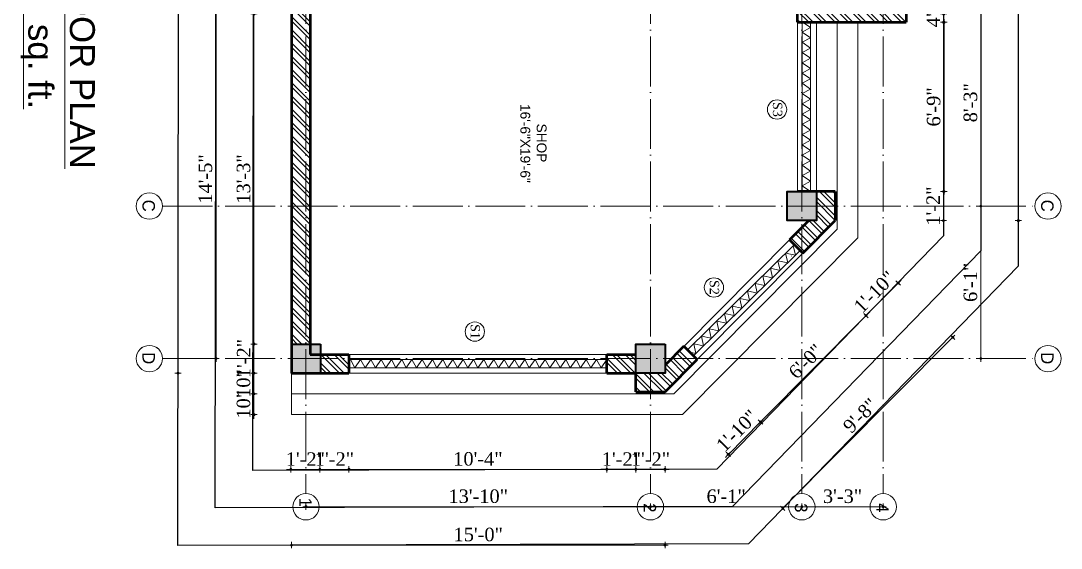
# Model space of a CAD drawing. Header units: inches. Extents: x 5914 to 162157, y -20538 to 282354.
# Drawn here: x 158370 to 158870, y -14141 to -13888 of the extents above; entities that cross this region are included whole.
import ezdxf

# ---------------------------------------------------------------- set-up
doc = ezdxf.new("R2010")
doc.units = ezdxf.units.IN
doc.header["$MEASUREMENT"] = 0
doc.header["$PDMODE"] = 99
doc.linetypes.add('ACAD_ISO04W100', pattern=[30, 24, -3, 0, -3])
for name, color, linetype, lineweight in [('CENTER  LINE RA', 10, 'ACAD_ISO04W100', 20), ('CONC. OUTLINE RA', 150, 'Continuous', 40), ('DOOR-WIN RA', 3, 'Continuous', 20), ('ELE2 RA', 130, 'Continuous', 20), ('Hatch', 254, 'Continuous', 9), ('HATCH RA', 8, 'Continuous', 5), ('Text', 7, 'Continuous', 18), ('TEXTLAYER', 7, 'Continuous', 18), ('WALL RA', 42, 'Continuous', 50)]:
    doc.layers.add(name, color=color, linetype=linetype, lineweight=lineweight)
doc.layers.add('S-DIM', color=7, linetype='Continuous')
doc.styles.add('DIM', font='dutch.ttf')
doc.styles.get("Standard").update_dxf_attribs({"font": 'arial.ttf'})
doc.styles.add('titles', font='GOTHICB.TTF')
doc.dimstyles.new('Copy of DIM 8', dxfattribs={"dimtxt": 6.5, "dimasz": 1, "dimexe": 6, "dimexo": 18, "dimgap": 1.6875, "dimtad": 1, "dimdec": 0, "dimzin": 3, "dimdsep": 46, "dimlunit": 4, "dimtxsty": 'DIM', "dimblk": 'dot 2', "dimcen": 0.09375, "dimse1": 1, "dimse2": 1, "dimclrd": 1, "dimclre": 1, "dimclrt": 256, "dimadec": 0, "dimazin": 0, "dimtfac": 0.75, "dimtdec": 0, "dimtix": 1, "dimtmove": 1, "dimatfit": 3, "dimldrblk": 'DOT', "dimfxl": 1, "dimtolj": 1, "dimtzin": 0, "dimlwd": 9, "dimlwe": 9, "dimarcsym": 0})
pattern_1 = [(315, (173523.44, 134479.663), (3.18198052, 3.18198052), []), (315, (173523.44, 134477.542), (3.18198052, 3.18198052), [])]

# ---------------------------------------------------------------- blocks, each defined once
blk = doc.blocks.new('COLUMN')
at = {"layer": 'CONC. OUTLINE RA', "transparency": 33554687}
h = blk.add_hatch(color=256, dxfattribs=at)
h.dxf.hatch_style = 1
h.paths.add_polyline_path([(148062.93, -13130.45), (148076.93, -13130.45), (148076.93, -13116.45), (148062.93, -13116.45)])
at = {"layer": 'CONC. OUTLINE RA'}
blk.add_lwpolyline([(148062.93, -13116.45), (148076.93, -13116.45), (148076.93, -13130.45), (148062.93, -13130.45)], close=True, dxfattribs=at)
blk = doc.blocks.new('dot1')
at = {"layer": 'Hatch'}
h = blk.add_hatch(color=256, dxfattribs=at)
edge = h.paths.add_edge_path()
edge.add_arc((0, 0), 1, 0, 360)
for p, q in [((3, 0), (-3, 0)), ((0, 3), (0, -3))]:
    blk.add_line(p, q, dxfattribs=at)
blk.add_circle((0, 0), 1, dxfattribs=at)
blk = doc.blocks.new('dot 2')
at = {"layer": 'Hatch', "xscale": 0.5, "yscale": 0.5, "zscale": 0.5}
blk.add_blockref('dot1', (0, 0), dxfattribs=at)
blk = doc.blocks.new('*D582')
at = {"layer": 'Defpoints', "color": 0, "transparency": 16777216}
for p in [(158795.68, -13884.22), (158795.75, -13888.22), (158813.88, -13888.22)]:
    blk.add_point(p, dxfattribs=at)
at = {"layer": 'S-DIM', "color": 1, "lineweight": 9, "transparency": 16777216}
for p, q in [((158813.88, -13883.22), (158813.88, -13882.22)), ((158813.88, -13884.22), (158813.88, -13888.22)), ((158813.88, -13889.22), (158813.88, -13890.22))]:
    blk.add_line(p, q, dxfattribs=at)
for p, rotation in [((158813.88, -13884.22), 270), ((158813.88, -13888.22), 90)]:
    blk.add_blockref('dot 2', p, dxfattribs=dict(at, rotation=rotation))
at = {"layer": 'S-DIM', "transparency": 16777216, "insert": (158808.94, -13886.22), "char_height": 6.5, "attachment_point": 5, "rotation": 90, "style": 'DIM'}
blk.add_mtext('\\A1;4"', dxfattribs=at)
blk = doc.blocks.new('_Dot')
at = {"color": 0, "linetype": 'ByBlock', "lineweight": -2}
blk.add_line((-0.5, 0), (-1, 0), dxfattribs=at)
at = {"color": 0, "linetype": 'ByBlock', "const_width": 0.5}
blk.add_lwpolyline([(-0.25, 0, 1), (0.25, 0, 1)], format="xyb", close=True, dxfattribs=at)
blk = doc.blocks.new('*D583')
at = {"layer": 'Defpoints', "color": 0, "transparency": 16777216}
for p in [(158795.75, -13888.22), (158756.54, -13969.7), (158814.11, -13969.7)]:
    blk.add_point(p, dxfattribs=at)
at = {"layer": 'S-DIM', "color": 1, "lineweight": 9, "transparency": 16777216}
blk.add_line((158814.11, -13889.22), (158814.11, -13968.7), dxfattribs=at)
for p, rotation in [((158814.11, -13888.22), 90), ((158814.11, -13969.7), 270)]:
    blk.add_blockref('dot 2', p, dxfattribs=dict(at, rotation=rotation))
at = {"layer": 'S-DIM', "transparency": 16777216, "insert": (158809.1, -13928.96), "char_height": 6.5, "attachment_point": 5, "rotation": 90, "style": 'DIM'}
blk.add_mtext('\\A1;6\'-9"', dxfattribs=at)
blk = doc.blocks.new('*D584')
at = {"layer": 'Defpoints', "color": 0, "transparency": 16777216}
for p in [(158752.68, -13969.7), (158752.68, -13983.7), (158813.82, -13983.7)]:
    blk.add_point(p, dxfattribs=at)
at = {"layer": 'S-DIM', "color": 1, "lineweight": 9, "transparency": 16777216}
for p, q in [((158813.82, -13968.7), (158813.82, -13967.7)), ((158813.82, -13969.7), (158813.82, -13983.7)), ((158813.82, -13984.7), (158813.82, -13985.7))]:
    blk.add_line(p, q, dxfattribs=at)
for p, rotation in [((158813.82, -13969.7), 270), ((158813.82, -13983.7), 90)]:
    blk.add_blockref('dot 2', p, dxfattribs=dict(at, rotation=rotation))
at = {"layer": 'S-DIM', "transparency": 16777216, "insert": (158808.85, -13976.7), "char_height": 6.5, "attachment_point": 5, "rotation": 90, "style": 'DIM'}
blk.add_mtext('\\A1;1\'-2"', dxfattribs=at)
blk = doc.blocks.new('*D611')
at = {"layer": 'Defpoints', "color": 0, "transparency": 16777216}
for p in [(158761.68, -13983.7), (158746.2, -13999.33), (158776.54, -14029.38)]:
    blk.add_point(p, dxfattribs=at)
at = {"layer": 'S-DIM', "color": 1, "lineweight": 9, "transparency": 16777216}
for p, q in [((158792.02, -14013.75), (158776.54, -14029.38)), ((158792.72, -14013.04), (158793.43, -14012.33)), ((158775.83, -14030.09), (158775.13, -14030.8))]:
    blk.add_line(p, q, dxfattribs=at)
for p, rotation in [((158792.02, -14013.75), 225.2752849970349), ((158776.54, -14029.38), 45.27528499703489)]:
    blk.add_blockref('dot 2', p, dxfattribs=dict(at, rotation=rotation))
at = {"layer": 'S-DIM', "transparency": 16777216, "insert": (158780.71, -14018.03), "char_height": 6.5, "attachment_point": 5, "rotation": 45.2753, "style": 'DIM'}
blk.add_mtext('\\A1;1\'-10"', dxfattribs=at)
blk = doc.blocks.new('*D612')
at = {"layer": 'Defpoints', "color": 0, "transparency": 16777216}
for p in [(158746.2, -13999.33), (158695.41, -14050.47), (158725.82, -14080.59)]:
    blk.add_point(p, dxfattribs=at)
at = {"layer": 'S-DIM', "color": 1, "lineweight": 9, "transparency": 16777216}
blk.add_line((158775.83, -14030.09), (158726.52, -14079.88), dxfattribs=at)
for p, rotation in [((158776.54, -14029.38), 45.2752849973544), ((158725.82, -14080.59), 225.2752849973544)]:
    blk.add_blockref('dot 2', p, dxfattribs=dict(at, rotation=rotation))
at = {"layer": 'S-DIM', "transparency": 16777216, "insert": (158747.62, -14051.47), "char_height": 6.5, "attachment_point": 5, "rotation": 45.2753, "style": 'DIM'}
blk.add_mtext('\\A1;6\'-0"', dxfattribs=at)
blk = doc.blocks.new('*D613')
at = {"layer": 'Defpoints', "color": 0, "transparency": 16777216}
for p in [(158695.41, -14050.47), (158679.92, -14066.1), (158710.34, -14096.22)]:
    blk.add_point(p, dxfattribs=at)
at = {"layer": 'S-DIM', "color": 1, "lineweight": 9, "transparency": 16777216}
for p, q in [((158725.82, -14080.59), (158710.34, -14096.22)), ((158726.52, -14079.88), (158727.22, -14079.17)), ((158709.63, -14096.93), (158708.93, -14097.64))]:
    blk.add_line(p, q, dxfattribs=at)
for p, rotation in [((158725.82, -14080.59), 225.2752849973544), ((158710.34, -14096.22), 45.2752849973544)]:
    blk.add_blockref('dot 2', p, dxfattribs=dict(at, rotation=rotation))
at = {"layer": 'S-DIM', "transparency": 16777216, "insert": (158714.51, -14084.87), "char_height": 6.5, "attachment_point": 5, "rotation": 45.2753, "style": 'DIM'}
blk.add_mtext('\\A1;1\'-10"', dxfattribs=at)
blk = doc.blocks.new('*D585')
at = {"layer": 'Defpoints', "color": 0, "transparency": 16777216}
for p in [(158665.88, -14057.1), (158679.88, -14057.1), (158665.88, -14103.43)]:
    blk.add_point(p, dxfattribs=at)
at = {"layer": 'S-DIM', "color": 1, "lineweight": 9, "transparency": 16777216}
for p, q in [((158664.88, -14103.43), (158663.88, -14103.43)), ((158679.88, -14103.43), (158665.88, -14103.43)), ((158680.88, -14103.43), (158681.88, -14103.43))]:
    blk.add_line(p, q, dxfattribs=at)
blk.add_blockref('dot 2', (158665.88, -14103.43), dxfattribs=at)
at = {"layer": 'S-DIM', "color": 1, "lineweight": 9, "transparency": 16777216, "rotation": 180}
blk.add_blockref('dot 2', (158679.88, -14103.43), dxfattribs=at)
at = {"layer": 'S-DIM', "transparency": 16777216, "insert": (158672.88, -14098.47), "char_height": 6.5, "attachment_point": 5, "style": 'DIM'}
blk.add_mtext('\\A1;1\'-2"', dxfattribs=at)
blk = doc.blocks.new('*D614')
at = {"layer": 'Defpoints', "color": 0, "transparency": 16777216}
for p in [(158665.88, 0), (158651.88, -14057.1), (158651.88, -14103.43)]:
    blk.add_point(p, dxfattribs=at)
at = {"layer": 'S-DIM', "color": 1, "lineweight": 9, "transparency": 16777216}
for p, q in [((158650.88, -14103.43), (158649.88, -14103.43)), ((158665.88, -14103.43), (158651.88, -14103.43)), ((158666.88, -14103.43), (158667.88, -14103.43))]:
    blk.add_line(p, q, dxfattribs=at)
blk.add_blockref('dot 2', (158651.88, -14103.43), dxfattribs=at)
at = {"layer": 'S-DIM', "color": 1, "lineweight": 9, "transparency": 16777216, "rotation": 180}
blk.add_blockref('dot 2', (158665.88, -14103.43), dxfattribs=at)
at = {"layer": 'S-DIM', "transparency": 16777216, "insert": (158658.88, -14098.47), "char_height": 6.5, "attachment_point": 5, "style": 'DIM'}
blk.add_mtext('\\A1;1\'-2"', dxfattribs=at)
blk = doc.blocks.new('*D615')
at = {"layer": 'Defpoints', "color": 0, "transparency": 16777216}
for p in [(158527.87, -14057.1), (158651.88, -14057.1), (158527.87, -14103.43)]:
    blk.add_point(p, dxfattribs=at)
at = {"layer": 'S-DIM', "color": 1, "lineweight": 9, "transparency": 16777216}
blk.add_line((158650.88, -14103.43), (158528.87, -14103.43), dxfattribs=at)
at = {"layer": 'S-DIM', "color": 1, "lineweight": 9, "transparency": 16777216, "rotation": 180}
blk.add_blockref('dot 2', (158527.87, -14103.43), dxfattribs=at)
at = {"layer": 'S-DIM', "color": 1, "lineweight": 9, "transparency": 16777216}
blk.add_blockref('dot 2', (158651.88, -14103.43), dxfattribs=at)
at = {"layer": 'S-DIM', "transparency": 16777216, "insert": (158589.88, -14098.41), "char_height": 6.5, "attachment_point": 5, "style": 'DIM'}
blk.add_mtext('\\A1;10\'-4"', dxfattribs=at)
blk = doc.blocks.new('*D616')
at = {"layer": 'Defpoints', "color": 0, "transparency": 16777216}
for p in [(158513.87, -14057.1), (158527.87, -14057.1), (158513.87, -14103.43)]:
    blk.add_point(p, dxfattribs=at)
at = {"layer": 'S-DIM', "color": 1, "lineweight": 9, "transparency": 16777216}
for p, q in [((158512.87, -14103.43), (158511.87, -14103.43)), ((158527.87, -14103.43), (158513.87, -14103.43)), ((158528.87, -14103.43), (158529.87, -14103.43))]:
    blk.add_line(p, q, dxfattribs=at)
blk.add_blockref('dot 2', (158513.87, -14103.43), dxfattribs=at)
at = {"layer": 'S-DIM', "color": 1, "lineweight": 9, "transparency": 16777216, "rotation": 180}
blk.add_blockref('dot 2', (158527.87, -14103.43), dxfattribs=at)
at = {"layer": 'S-DIM', "transparency": 16777216, "insert": (158520.87, -14098.47), "char_height": 6.5, "attachment_point": 5, "style": 'DIM'}
blk.add_mtext('\\A1;1\'-2"', dxfattribs=at)
blk = doc.blocks.new('*D586')
at = {"layer": 'Defpoints', "color": 0, "transparency": 16777216}
for p in [(158499.87, -14057.1), (158513.87, -14057.1), (158499.87, -14103.43)]:
    blk.add_point(p, dxfattribs=at)
at = {"layer": 'S-DIM', "color": 1, "lineweight": 9, "transparency": 16777216}
for p, q in [((158498.87, -14103.43), (158497.87, -14103.43)), ((158513.87, -14103.43), (158499.87, -14103.43)), ((158514.87, -14103.43), (158515.87, -14103.43))]:
    blk.add_line(p, q, dxfattribs=at)
blk.add_blockref('dot 2', (158499.87, -14103.43), dxfattribs=at)
at = {"layer": 'S-DIM', "color": 1, "lineweight": 9, "transparency": 16777216, "rotation": 180}
blk.add_blockref('dot 2', (158513.87, -14103.43), dxfattribs=at)
at = {"layer": 'S-DIM', "transparency": 16777216, "insert": (158506.87, -14098.47), "char_height": 6.5, "attachment_point": 5, "style": 'DIM'}
blk.add_mtext('\\A1;1\'-2"', dxfattribs=at)
blk = doc.blocks.new('*D590')
at = {"layer": 'Defpoints', "color": 0, "transparency": 16777216}
for p in [(158500.18, -13884.22), (158482.16, -14043.1), (158500.18, -14043.1)]:
    blk.add_point(p, dxfattribs=at)
at = {"layer": 'S-DIM', "color": 1, "lineweight": 9, "transparency": 16777216}
blk.add_line((158482.16, -13885.22), (158482.16, -14042.1), dxfattribs=at)
for p, rotation in [((158482.16, -13884.22), 90), ((158482.16, -14043.1), 270)]:
    blk.add_blockref('dot 2', p, dxfattribs=dict(at, rotation=rotation))
at = {"layer": 'S-DIM', "transparency": 16777216, "insert": (158477.14, -13963.66), "char_height": 6.5, "attachment_point": 5, "rotation": 90, "style": 'DIM'}
blk.add_mtext('\\A1;13\'-3"', dxfattribs=at)
blk = doc.blocks.new('*D591')
at = {"layer": 'Defpoints', "color": 0, "transparency": 16777216}
for p in [(158500.18, -14043.1), (158482.16, -14057.1), (158499.87, -14057.1)]:
    blk.add_point(p, dxfattribs=at)
at = {"layer": 'S-DIM', "color": 1, "lineweight": 9, "transparency": 16777216}
for p, q in [((158482.16, -14042.1), (158482.16, -14041.1)), ((158482.16, -14043.1), (158482.16, -14057.1)), ((158482.16, -14058.1), (158482.16, -14059.1))]:
    blk.add_line(p, q, dxfattribs=at)
for p, rotation in [((158482.16, -14043.1), 270), ((158482.16, -14057.1), 90)]:
    blk.add_blockref('dot 2', p, dxfattribs=dict(at, rotation=rotation))
at = {"layer": 'S-DIM', "transparency": 16777216, "insert": (158477.2, -14050.1), "char_height": 6.5, "attachment_point": 5, "rotation": 90, "style": 'DIM'}
blk.add_mtext('\\A1;1\'-2"', dxfattribs=at)
blk = doc.blocks.new('*D598')
at = {"layer": 'Defpoints', "color": 0, "transparency": 16777216}
for p in [(158788.82, -13877.22), (158745.68, -13976.7), (158831.82, -13976.7)]:
    blk.add_point(p, dxfattribs=at)
at = {"layer": 'S-DIM', "color": 1, "lineweight": 9, "transparency": 16777216}
blk.add_line((158831.82, -13878.22), (158831.82, -13975.7), dxfattribs=at)
for p, rotation in [((158831.82, -13877.22), 90), ((158831.82, -13976.7), 270)]:
    blk.add_blockref('dot 2', p, dxfattribs=dict(at, rotation=rotation))
at = {"layer": 'S-DIM', "transparency": 16777216, "insert": (158826.81, -13926.96), "char_height": 6.5, "attachment_point": 5, "rotation": 90, "style": 'DIM'}
blk.add_mtext('\\A1;8\'-3"', dxfattribs=at)
blk = doc.blocks.new('*D599')
at = {"layer": 'Defpoints', "color": 0, "transparency": 16777216}
for p in [(158745.68, -13976.7), (158745.68, -14050.1), (158831.82, -14050.1)]:
    blk.add_point(p, dxfattribs=at)
at = {"layer": 'S-DIM', "color": 1, "lineweight": 9, "transparency": 16777216}
blk.add_line((158831.82, -13977.7), (158831.82, -14049.1), dxfattribs=at)
for p, rotation in [((158831.82, -13976.7), 90), ((158831.82, -14050.1), 270)]:
    blk.add_blockref('dot 2', p, dxfattribs=dict(at, rotation=rotation))
at = {"layer": 'S-DIM', "transparency": 16777216, "insert": (158826.79, -14013.4), "char_height": 6.5, "attachment_point": 5, "rotation": 90, "style": 'DIM'}
blk.add_mtext('\\A1;6\'-1"', dxfattribs=at)
blk = doc.blocks.new('*D617')
at = {"layer": 'Defpoints', "color": 0, "transparency": 16777216}
for p in [(158737.42, -13666.19), (158849.82, -13666.19), (158752.68, -13983.7)]:
    blk.add_point(p, dxfattribs=at)
at = {"layer": 'S-DIM', "color": 1, "lineweight": 9, "transparency": 16777216}
blk.add_line((158849.82, -13982.7), (158849.82, -13667.19), dxfattribs=at)
for p, rotation in [((158849.82, -13666.19), 90), ((158849.82, -13983.7), 270)]:
    blk.add_blockref('dot 2', p, dxfattribs=dict(at, rotation=rotation))
at = {"layer": 'S-DIM', "transparency": 16777216, "insert": (158844.81, -13824.94), "char_height": 6.5, "attachment_point": 5, "rotation": 90, "style": 'DIM'}
blk.add_mtext('\\A1;26\'-6"', dxfattribs=at)
blk = doc.blocks.new('*D600')
at = {"layer": 'Defpoints', "color": 0, "transparency": 16777216}
for p in [(158507.18, -14050.1), (158672.88, -14050.1), (158672.88, -14121.41)]:
    blk.add_point(p, dxfattribs=at)
at = {"layer": 'S-DIM', "color": 1, "lineweight": 9, "transparency": 16777216}
blk.add_line((158508.18, -14121.41), (158671.88, -14121.41), dxfattribs=at)
at = {"layer": 'S-DIM', "color": 1, "lineweight": 9, "transparency": 16777216, "rotation": 180}
blk.add_blockref('dot 2', (158507.18, -14121.41), dxfattribs=at)
at = {"layer": 'S-DIM', "color": 1, "lineweight": 9, "transparency": 16777216}
blk.add_blockref('dot 2', (158672.88, -14121.41), dxfattribs=at)
at = {"layer": 'S-DIM', "transparency": 16777216, "insert": (158590.03, -14116.39), "char_height": 6.5, "attachment_point": 5, "style": 'DIM'}
blk.add_mtext('\\A1;13\'-10"', dxfattribs=at)
blk = doc.blocks.new('*D601')
at = {"layer": 'Defpoints', "color": 0, "transparency": 16777216}
for p in [(158745.68, -13976.7), (158672.88, -14050.1), (158745.68, -14121.41)]:
    blk.add_point(p, dxfattribs=at)
at = {"layer": 'S-DIM', "color": 1, "lineweight": 9, "transparency": 16777216}
blk.add_line((158673.88, -14121.41), (158744.68, -14121.41), dxfattribs=at)
for p, rotation in [((158672.88, -14121.41), 180.000006946916), ((158745.68, -14121.41), 6.946916035711211e-06)]:
    blk.add_blockref('dot 2', p, dxfattribs=dict(at, rotation=rotation))
at = {"layer": 'S-DIM', "transparency": 16777216, "insert": (158709.28, -14116.39), "char_height": 6.5, "attachment_point": 5, "rotation": 0, "style": 'DIM'}
blk.add_mtext('\\A1;6\'-1"', dxfattribs=at)
blk = doc.blocks.new('*D602')
at = {"layer": 'Defpoints', "color": 0, "transparency": 16777216}
for p in [(158784.82, -13877.22), (158745.68, -13976.7), (158784.82, -14121.41)]:
    blk.add_point(p, dxfattribs=at)
at = {"layer": 'S-DIM', "color": 1, "lineweight": 9, "transparency": 16777216}
blk.add_line((158746.68, -14121.41), (158783.82, -14121.41), dxfattribs=at)
for p, rotation in [((158745.68, -14121.41), 180.000006946916), ((158784.82, -14121.41), 6.946916035711211e-06)]:
    blk.add_blockref('dot 2', p, dxfattribs=dict(at, rotation=rotation))
at = {"layer": 'S-DIM', "transparency": 16777216, "insert": (158765.25, -14116.41), "char_height": 6.5, "attachment_point": 5, "rotation": 0, "style": 'DIM'}
blk.add_mtext('\\A1;3\'-3"', dxfattribs=at)
blk = doc.blocks.new('*D603')
at = {"layer": 'Defpoints', "color": 0, "transparency": 16777216}
for p in [(158761.68, -13983.7), (158679.92, -14066.1), (158736.52, -14122.25)]:
    blk.add_point(p, dxfattribs=at)
at = {"layer": 'S-DIM', "color": 1, "lineweight": 9, "transparency": 16777216}
blk.add_line((158817.57, -14040.56), (158737.23, -14121.54), dxfattribs=at)
for p, rotation in [((158818.28, -14039.85), 45.22725389893105), ((158736.52, -14122.25), 225.2272538989311)]:
    blk.add_blockref('dot 2', p, dxfattribs=dict(at, rotation=rotation))
at = {"layer": 'S-DIM', "transparency": 16777216, "insert": (158773.84, -14077.53), "char_height": 6.5, "attachment_point": 5, "rotation": 45.2273, "style": 'DIM'}
blk.add_mtext('\\A1;9\'-8"', dxfattribs=at)
blk = doc.blocks.new('*D618')
at = {"layer": 'Defpoints', "color": 0, "transparency": 16777216}
for p in [(158500.18, -14057.1), (158679.88, -14057.1), (158500.18, -14139.88)]:
    blk.add_point(p, dxfattribs=at)
at = {"layer": 'S-DIM', "color": 1, "lineweight": 9, "transparency": 16777216}
blk.add_line((158678.88, -14139.88), (158501.18, -14139.88), dxfattribs=at)
for p, rotation in [((158500.18, -14139.88), 180.0000064053174), ((158679.88, -14139.88), 6.405317316549031e-06)]:
    blk.add_blockref('dot 2', p, dxfattribs=dict(at, rotation=rotation))
at = {"layer": 'S-DIM', "transparency": 16777216, "insert": (158590.03, -14134.81), "char_height": 6.5, "attachment_point": 5, "rotation": 0, "style": 'DIM'}
blk.add_mtext('\\A1;15\'-0"', dxfattribs=at)
blk = doc.blocks.new('*D605')
at = {"layer": 'Defpoints', "color": 0, "transparency": 16777216}
for p in [(158507.18, -13877.22), (158463.9, -14050.1), (158507.18, -14050.1)]:
    blk.add_point(p, dxfattribs=at)
at = {"layer": 'S-DIM', "color": 1, "lineweight": 9, "transparency": 16777216}
blk.add_line((158463.9, -13878.22), (158463.9, -14049.1), dxfattribs=at)
for p, rotation in [((158463.9, -13877.22), 90), ((158463.9, -14050.1), 270)]:
    blk.add_blockref('dot 2', p, dxfattribs=dict(at, rotation=rotation))
at = {"layer": 'S-DIM', "transparency": 16777216, "insert": (158458.82, -13963.66), "char_height": 6.5, "attachment_point": 5, "rotation": 90, "style": 'DIM'}
blk.add_mtext('\\A1;14\'-5"', dxfattribs=at)
blk = doc.blocks.new('*D606')
at = {"layer": 'Defpoints', "color": 0, "transparency": 16777216}
for p in [(158500.18, -13666.19), (158445.65, -14057.1), (158500.18, -14057.1)]:
    blk.add_point(p, dxfattribs=at)
at = {"layer": 'S-DIM', "color": 1, "lineweight": 9, "transparency": 16777216}
blk.add_line((158445.65, -13667.19), (158445.65, -14056.1), dxfattribs=at)
for p, rotation in [((158445.65, -13666.19), 90), ((158445.65, -14057.1), 270)]:
    blk.add_blockref('dot 2', p, dxfattribs=dict(at, rotation=rotation))
at = {"layer": 'S-DIM', "transparency": 16777216, "insert": (158440.65, -13861.64), "char_height": 6.5, "attachment_point": 5, "rotation": 90, "style": 'DIM'}
blk.add_mtext('\\A1;32\'-7"', dxfattribs=at)
blk = doc.blocks.new('*D619')
at = {"layer": 'Defpoints', "color": 0, "transparency": 16777216}
for p in [(158500.18, -14057.1), (158482.16, -14067.1), (158500.18, -14067.1)]:
    blk.add_point(p, dxfattribs=at)
at = {"layer": 'S-DIM', "color": 1, "lineweight": 9, "transparency": 16777216}
for p, q in [((158482.16, -14056.1), (158482.16, -14055.1)), ((158482.16, -14057.1), (158482.16, -14067.1)), ((158482.16, -14068.1), (158482.16, -14069.1))]:
    blk.add_line(p, q, dxfattribs=at)
for p, rotation in [((158482.16, -14057.1), 270), ((158482.16, -14067.1), 90)]:
    blk.add_blockref('dot 2', p, dxfattribs=dict(at, rotation=rotation))
at = {"layer": 'S-DIM', "transparency": 16777216, "insert": (158477.14, -14062.1), "char_height": 6.5, "attachment_point": 5, "rotation": 90, "style": 'DIM'}
blk.add_mtext('\\A1;10"', dxfattribs=at)
blk = doc.blocks.new('*D620')
at = {"layer": 'Defpoints', "color": 0, "transparency": 16777216}
for p in [(158500.18, -14067.1), (158482.16, -14077.1), (158500.18, -14077.1)]:
    blk.add_point(p, dxfattribs=at)
at = {"layer": 'S-DIM', "color": 1, "lineweight": 9, "transparency": 16777216}
for p, q in [((158482.16, -14066.1), (158482.16, -14065.1)), ((158482.16, -14067.1), (158482.16, -14077.1)), ((158482.16, -14078.1), (158482.16, -14079.1))]:
    blk.add_line(p, q, dxfattribs=at)
for p, rotation in [((158482.16, -14067.1), 270), ((158482.16, -14077.1), 90)]:
    blk.add_blockref('dot 2', p, dxfattribs=dict(at, rotation=rotation))
at = {"layer": 'S-DIM', "transparency": 16777216, "insert": (158477.14, -14072.1), "char_height": 6.5, "attachment_point": 5, "rotation": 90, "style": 'DIM'}
blk.add_mtext('\\A1;10"', dxfattribs=at)
blk = doc.blocks.new('GRID')
at = {"layer": 'CENTER  LINE RA', "linetype": 'ACAD_ISO04W100'}
for p, q in [((148152.85, -15085.26), (148152.85, -14665.69)), ((148356.89, -15085.26), (148356.89, -14665.83)), ((148456.36, -15085.26), (148456.36, -14665.69)), ((148529.77, -15085.26), (148529.77, -14665.69)), ((148103.85, -14738.62), (148594.77, -14738.62)), ((148103.85, -14777.76), (148594.77, -14777.76)), ((148103.85, -14850.56), (148594.77, -14850.56)), ((148103.85, -15016.26), (148594.77, -15016.26))]:
    blk.add_line(p, q, dxfattribs=at)
at = {"layer": 'Text'}
for centre in [(148152.85, -14659.35), (148152.85, -14659.35), (148152.85, -14659.35), (148356.89, -14659.49), (148356.89, -14659.49), (148356.89, -14659.49), (148456.36, -14659.35), (148456.36, -14659.35), (148456.36, -14659.35), (148529.77, -14659.35), (148529.77, -14659.35), (148529.77, -14659.35), (148097.5, -14738.62), (148097.5, -14738.62), (148097.5, -14738.62), (148601.11, -14738.62), (148601.11, -14738.62), (148601.11, -14738.62), (148097.5, -14777.76), (148097.5, -14777.76), (148097.5, -14777.76), (148601.11, -14777.76), (148601.11, -14777.76), (148601.11, -14777.76), (148097.5, -14850.56), (148097.5, -14850.56), (148097.5, -14850.56), (148601.11, -14850.56), (148601.11, -14850.56), (148601.11, -14850.56), (148097.5, -15016.26), (148097.5, -15016.26), (148097.5, -15016.26), (148601.11, -15016.26), (148601.11, -15016.26), (148601.11, -15016.26), (148152.85, -15091.6), (148152.85, -15091.6), (148152.85, -15091.6), (148356.89, -15091.6), (148356.89, -15091.6), (148356.89, -15091.6), (148456.36, -15091.6), (148456.36, -15091.6), (148456.36, -15091.6), (148529.77, -15091.6), (148529.76, -15091.6), (148529.77, -15091.6)]:
    blk.add_circle(centre, 6.34, dxfattribs=at)
at = {"layer": 'Text', "char_height": 6, "width": 68.6783, "attachment_point": 3, "rotation": 0.0035, "style": 'titles'}
for s, insert in [('{\\fStylus BT|b0|i0|c0|p34;A}', (148155.57, -14656.67)), ('{\\fStylus BT|b0|i0|c0|p34;B}', (148359.61, -14656.81)), ('{\\fStylus BT|b0|i0|c0|p34;C}', (148459.08, -14656.67)), ('{\\fStylus BT|b0|i0|c0|p34;D}', (148532.49, -14656.67)), ('{\\fStylus BT|b0|i0|c0|p34;4}', (148100.22, -14735.95)), ('{\\fStylus BT|b0|i0|c0|p34;4}', (148603.83, -14735.95)), ('{\\fStylus BT|b0|i0|c0|p34;3}', (148100.22, -14775.09)), ('{\\fStylus BT|b0|i0|c0|p34;3}', (148603.83, -14775.09)), ('{\\fStylus BT|b0|i0|c0|p34;2}', (148100.22, -14847.88)), ('{\\fStylus BT|b0|i0|c0|p34;2}', (148603.83, -14847.88)), ('{\\fStylus BT|b0|i0|c0|p34;1}', (148097.46, -15013.54)), ('{\\fStylus BT|b0|i0|c0|p34;1}', (148601.18, -15013.45)), ('{\\fStylus BT|b0|i0|c0|p34;A}', (148155.57, -15088.92)), ('{\\fStylus BT|b0|i0|c0|p34;B}', (148359.61, -15088.92)), ('{\\fStylus BT|b0|i0|c0|p34;C}', (148459.08, -15088.92)), ('{\\fStylus BT|b0|i0|c0|p34;D}', (148532.49, -15088.92))]:
    blk.add_mtext(s, dxfattribs=dict(at, insert=insert))

msp = doc.modelspace()

# ---------------------------------------------------------------- hatches: boundary and pattern name
at = {"layer": 'HATCH RA'}
h = msp.add_hatch(dxfattribs=at)
h.set_pattern_fill('ANSI32', color=256, scale=12, angle=-90)
h.set_pattern_definition(pattern_1)
h.paths.add_polyline_path([(158761.68, -13983.7), (158761.68, -13969.7), (158752.68, -13969.7), (158752.68, -13983.7), (158749.02, -13983.7), (158739.81, -13992.99), (158746.2, -13999.33), (158746.2, -13999.33)])
h.paths.add_polyline_path([(158518.72, -13688.33), (158518.72, -13721.29), (158536.3, -13721.29), (158536.3, -13688.33)], flags=9)
h.paths.add_polyline_path([(158561.15, -13683.99), (158561.15, -13716.94), (158578.72, -13716.94), (158578.72, -13683.99)], flags=9)
h.paths.add_polyline_path([(158729.21, -13925.05), (158729.21, -13934.31), (158738.82, -13934.31), (158738.82, -13925.05)], flags=9)
h.paths.add_polyline_path([(158698.85, -14010.71), (158698.85, -14019.98), (158708.46, -14019.98), (158708.46, -14010.71)], flags=9)
h.paths.add_polyline_path([(158583.83, -14031.96), (158583.83, -14041.23), (158593.43, -14041.23), (158593.43, -14031.96)], flags=9)
h.paths.add_polyline_path([(158586.9, -13711.7), (158586.9, -13722.07), (158596.51, -13722.07), (158596.51, -13711.7)], flags=9)
h.paths.add_polyline_path([(158645.72, -13814.5), (158645.72, -13827.45), (158655.32, -13827.45), (158655.32, -13814.5)], flags=9)
h.paths.add_polyline_path([(158789.53, -13744.28), (158789.53, -13802.58), (158799.24, -13802.58), (158799.24, -13744.28)], flags=9)
h.paths.add_polyline_path([(158601.41, -13813.56), (158601.41, -13825.28), (158611.3, -13825.28), (158611.3, -13813.56)], flags=9)
h.paths.add_polyline_path([(158607.63, -13925.69), (158607.63, -13965.96), (158625.21, -13965.96), (158625.21, -13925.69)], flags=9)
h.paths.add_polyline_path([(158691.85, -13766.72), (158691.85, -13826.69), (158709.43, -13826.69), (158709.43, -13766.72)], flags=9)
h = msp.add_hatch(dxfattribs=at)
h.set_pattern_fill('ANSI32', color=256, scale=12, angle=-90)
h.set_pattern_definition(pattern_1)
h.paths.add_polyline_path([(158795.8, -13888.22), (158795.82, -13864.22), (158781.88, -13864.22), (158781.88, -13870.22), (158791.82, -13870.22), (158791.82, -13870.23), (158791.82, -13884.22), (158777.82, -13884.22), (158777.82, -13879.22), (158743.68, -13879.22), (158743.68, -13888.22), (158745.83, -13888.22), (158745.83, -13887.99), (158746.16, -13888.22)])
h = msp.add_hatch(dxfattribs=at)
h.set_pattern_fill('ANSI32', color=256, scale=12, angle=-90)
h.set_pattern_definition(pattern_1)
h.paths.add_polyline_path([(158500.18, -14043.1), (158509.18, -14043.1), (158509.18, -13884.22), (158500.18, -13884.22)])
h = msp.add_hatch(dxfattribs=at)
h.set_pattern_fill('ANSI32', color=256, scale=12, angle=-90)
h.set_pattern_definition(pattern_1)
h.paths.add_polyline_path([(158695.41, -14050.47), (158688.99, -14044.11), (158679.88, -14053.29), (158679.88, -14057.1), (158665.88, -14057.1), (158665.88, -14057.1), (158665.88, -14066.1), (158679.92, -14066.1)])
h = msp.add_hatch(dxfattribs=at)
h.set_pattern_fill('ANSI32', color=256, scale=12, angle=-90)
h.set_pattern_definition(pattern_1)
h.paths.add_polyline_path([(158514.18, -14048.1), (158514.18, -14057.1), (158527.87, -14057.1), (158527.87, -14048.1)])
h = msp.add_hatch(dxfattribs=at)
h.set_pattern_fill('ANSI32', color=256, scale=12, angle=-90)
h.set_pattern_definition(pattern_1)
h.paths.add_polyline_path([(158651.88, -14048.1), (158651.88, -14057.1), (158665.88, -14057.1), (158665.88, -14057.1), (158665.88, -14048.1)])

# ---------------------------------------------------------------- linework, layer by layer
at = {"layer": 'Defpoints'}
for points in [[(158849.82, -13612.19), (158849.82, -14005.6), (158719.99, -14139.28), (158445.54, -14140.03), (158446.26, -13612.19)], [(158831.82, -13630.19), (158831.82, -13998.3), (158712.36, -14121.3), (158463.56, -14121.98), (158464.23, -13630.19)], [(158813.82, -13648.19), (158813.82, -13991), (158704.73, -14103.33), (158481.59, -14103.93), (158482.21, -13648.19)]]:
    msp.add_lwpolyline(points, close=True, dxfattribs=at)
at = {"layer": 'DOOR-WIN RA'}
for p, q in [((158743.68, -13969.7), (158743.68, -13888.22)), ((158745.83, -13969.7), (158745.83, -13887.99)), ((158749.83, -13890.76), (158745.83, -13887.99)), ((158745.83, -13892.93), (158749.83, -13890.76)), ((158749.83, -13969.7), (158749.83, -13888.22)), ((158752.68, -13969.7), (158752.68, -13888.22)), ((158749.83, -13895.7), (158745.83, -13892.93)), ((158745.83, -13897.86), (158749.83, -13895.7)), ((158749.83, -13900.63), (158745.83, -13897.86)), ((158745.83, -13902.79), (158749.83, -13900.63)), ((158749.83, -13905.56), (158745.83, -13902.79)), ((158745.83, -13907.73), (158749.83, -13905.56)), ((158749.83, -13910.5), (158745.83, -13907.73)), ((158745.83, -13912.66), (158749.83, -13910.5)), ((158749.83, -13915.43), (158745.83, -13912.66)), ((158745.83, -13917.59), (158749.83, -13915.43)), ((158749.83, -13920.36), (158745.83, -13917.59)), ((158745.83, -13922.53), (158749.83, -13920.36)), ((158749.83, -13925.3), (158745.83, -13922.53)), ((158745.83, -13927.46), (158749.83, -13925.3)), ((158749.83, -13930.23), (158745.83, -13927.46)), ((158745.83, -13932.39), (158749.83, -13930.23)), ((158749.83, -13935.16), (158745.83, -13932.39)), ((158745.83, -13937.33), (158749.83, -13935.16)), ((158749.83, -13940.1), (158745.83, -13937.33)), ((158745.83, -13942.26), (158749.83, -13940.1)), ((158749.83, -13945.03), (158745.83, -13942.26)), ((158745.83, -13947.19), (158749.83, -13945.03)), ((158749.83, -13949.96), (158745.83, -13947.19)), ((158745.83, -13952.13), (158749.83, -13949.96)), ((158749.83, -13954.9), (158745.83, -13952.13)), ((158745.83, -13957.06), (158749.83, -13954.9)), ((158749.83, -13959.83), (158745.83, -13957.06)), ((158745.83, -13962), (158749.83, -13959.83)), ((158749.83, -13964.76), (158745.83, -13962)), ((158745.83, -13966.93), (158749.83, -13964.76)), ((158749.83, -13969.7), (158745.83, -13966.93)), ((158739.81, -13992.99), (158689.01, -14044.09)), ((158742.08, -13995.25), (158690.77, -14045.87)), ((158741.58, -13995.74), (158742.6, -14000.36)), ((158742.84, -13996.01), (158741.58, -13995.74)), ((158744.92, -13998.07), (158693.63, -14048.71)), ((158746.2, -13999.33), (158695.41, -14050.47)), ((158742.6, -14000.36), (158737.9, -13999.37)), ((158737.9, -13999.37), (158738.92, -14004)), ((158740.7, -14000.71), (158740.71, -14000.75)), ((158735.23, -14007.63), (158730.54, -14006.64)), ((158730.54, -14006.64), (158731.55, -14011.27)), ((158738.92, -14004), (158734.22, -14003.01)), ((158734.22, -14003.01), (158735.23, -14007.63)), ((158731.55, -14011.27), (158726.86, -14010.28)), ((158726.86, -14010.28), (158727.87, -14014.9)), ((158727.87, -14014.9), (158723.18, -14013.91)), ((158723.18, -14013.91), (158724.19, -14018.54)), ((158720.51, -14022.17), (158715.82, -14021.18)), ((158715.82, -14021.18), (158716.83, -14025.81)), ((158724.19, -14018.54), (158719.5, -14017.55)), ((158719.5, -14017.55), (158720.51, -14022.17)), ((158716.83, -14025.81), (158712.14, -14024.82)), ((158712.14, -14024.82), (158713.15, -14029.44)), ((158713.15, -14029.44), (158708.45, -14028.45)), ((158708.45, -14028.45), (158709.47, -14033.08)), ((158705.78, -14036.71), (158701.09, -14035.72)), ((158701.09, -14035.72), (158702.1, -14040.35)), ((158709.47, -14033.08), (158704.77, -14032.09)), ((158704.77, -14032.09), (158705.78, -14036.71)), ((158702.1, -14040.35), (158697.41, -14039.36)), ((158697.41, -14039.36), (158698.42, -14043.98)), ((158698.42, -14043.98), (158693.73, -14042.99)), ((158693.73, -14042.99), (158694.74, -14047.62)), ((158651.88, -14048.1), (158527.87, -14048.1)), ((158651.88, -14050.6), (158527.87, -14050.6)), ((158530.71, -14054.6), (158528.55, -14050.6)), ((158533.48, -14050.6), (158530.71, -14054.6)), ((158535.64, -14054.6), (158533.48, -14050.6)), ((158538.41, -14050.6), (158535.64, -14054.6)), ((158540.58, -14054.6), (158538.41, -14050.6)), ((158543.35, -14050.6), (158540.58, -14054.6)), ((158545.51, -14054.6), (158543.35, -14050.6)), ((158548.28, -14050.6), (158545.51, -14054.6)), ((158550.44, -14054.6), (158548.28, -14050.6)), ((158553.21, -14050.6), (158550.44, -14054.6)), ((158555.38, -14054.6), (158553.21, -14050.6)), ((158558.15, -14050.6), (158555.38, -14054.6)), ((158560.31, -14054.6), (158558.15, -14050.6)), ((158563.08, -14050.6), (158560.31, -14054.6)), ((158565.24, -14054.6), (158563.08, -14050.6)), ((158568.01, -14050.6), (158565.24, -14054.6)), ((158570.18, -14054.6), (158568.01, -14050.6)), ((158572.95, -14050.6), (158570.18, -14054.6)), ((158575.11, -14054.6), (158572.95, -14050.6)), ((158577.88, -14050.6), (158575.11, -14054.6)), ((158580.04, -14054.6), (158577.88, -14050.6)), ((158582.81, -14050.6), (158580.04, -14054.6)), ((158584.98, -14054.6), (158582.81, -14050.6)), ((158587.75, -14050.6), (158584.98, -14054.6)), ((158589.91, -14054.6), (158587.75, -14050.6)), ((158592.68, -14050.6), (158589.91, -14054.6)), ((158594.84, -14054.6), (158592.68, -14050.6)), ((158597.61, -14050.6), (158594.84, -14054.6)), ((158599.78, -14054.6), (158597.61, -14050.6)), ((158602.55, -14050.6), (158599.78, -14054.6)), ((158604.71, -14054.6), (158602.55, -14050.6)), ((158607.48, -14050.6), (158604.71, -14054.6)), ((158609.65, -14054.6), (158607.48, -14050.6)), ((158612.41, -14050.6), (158609.65, -14054.6)), ((158614.58, -14054.6), (158612.41, -14050.6)), ((158617.35, -14050.6), (158614.58, -14054.6)), ((158619.51, -14054.6), (158617.35, -14050.6)), ((158622.28, -14050.6), (158619.51, -14054.6)), ((158624.45, -14054.6), (158622.28, -14050.6)), ((158627.22, -14050.6), (158624.45, -14054.6)), ((158629.38, -14054.6), (158627.22, -14050.6)), ((158632.15, -14050.6), (158629.38, -14054.6)), ((158634.31, -14054.6), (158632.15, -14050.6)), ((158637.08, -14050.6), (158634.31, -14054.6)), ((158639.25, -14054.6), (158637.08, -14050.6)), ((158642.02, -14050.6), (158639.25, -14054.6)), ((158644.18, -14054.6), (158642.02, -14050.6)), ((158646.95, -14050.6), (158644.18, -14054.6)), ((158649.11, -14054.6), (158646.95, -14050.6)), ((158651.88, -14050.6), (158649.11, -14054.6)), ((158694.74, -14047.62), (158691.93, -14047.03)), ((158651.88, -14054.6), (158527.87, -14054.6)), ((158527.87, -14057.1), (158651.88, -14057.1))]:
    msp.add_line(p, q, dxfattribs=at)
at = {"layer": 'ELE2 RA'}
for p, q in [((158762.68, -13987.82), (158762.68, -13888.22)), ((158772.68, -13991.93), (158772.68, -13888.22)), ((158762.68, -13987.82), (158684.05, -14067.1)), ((158772.68, -13991.93), (158688.22, -14077.1)), ((158500.18, -14057.1), (158500.18, -14077.1)), ((158500.18, -14067.1), (158684.05, -14067.1)), ((158500.18, -14077.1), (158688.22, -14077.1))]:
    msp.add_line(p, q, dxfattribs=at)
at = {"layer": 'HATCH RA'}
msp.add_line((158745.83, -13969.7), (158749.83, -13969.7), dxfattribs=at)
at = {"layer": 'TEXTLAYER'}
for centre in [(158733.77, -13930.22), (158703.41, -14015.88), (158588.39, -14037.13)]:
    msp.add_circle(centre, 4.65, dxfattribs=at)
at = {"layer": 'WALL RA'}
for p, q in [((158500.18, -13666.19), (158500.18, -14057.1)), ((158509.18, -13735.19), (158509.18, -14048.1)), ((158743.68, -13888.22), (158743.68, -13845.22)), ((158795.82, -13864.22), (158795.8, -13888.22)), ((158743.68, -13888.22), (158795.8, -13888.22)), ((158761.68, -13969.7), (158743.68, -13969.7)), ((158761.68, -13969.7), (158761.68, -13983.7)), ((158749.02, -13983.7), (158739.81, -13992.99)), ((158746.2, -13999.33), (158761.68, -13983.7)), ((158739.81, -13992.99), (158746.2, -13999.33)), ((158688.99, -14044.11), (158679.88, -14053.29)), ((158695.41, -14050.47), (158688.99, -14044.11)), ((158509.18, -14048.1), (158527.87, -14048.1)), ((158527.87, -14048.1), (158527.87, -14057.1)), ((158651.88, -14048.1), (158665.88, -14048.1)), ((158651.88, -14057.1), (158651.88, -14048.1)), ((158679.92, -14066.1), (158695.41, -14050.47)), ((158500.18, -14057.1), (158527.87, -14057.1)), ((158651.88, -14057.1), (158665.88, -14057.1)), ((158665.88, -14066.1), (158665.88, -14057.1)), ((158665.88, -14066.1), (158679.92, -14066.1))]:
    msp.add_line(p, q, dxfattribs=at)

# ---------------------------------------------------------------- block references
at = {"layer": 'CONC. OUTLINE RA', "rotation": 270}
for p in [(171869.12, 134093.23), (171630.63, 134019.83), (171796.33, 134019.83)]:
    msp.add_blockref('COLUMN', p, dxfattribs=at)
at = {"layer": 'HATCH RA', "rotation": 270}
msp.add_blockref('GRID', (173523.44, 134479.66), dxfattribs=at)

# ---------------------------------------------------------------- texts
at = {"insert": (158622.87, -13912.08), "char_height": 4.7109, "attachment_point": 1, "rotation": 270}
msp.add_mtext_dynamic_manual_height_columns('\\pi24.91456;SHOP\\P\\pi15.50238;16\'-6"X19\'-6"', width=67.8983, gutter_width=35.33, heights=[0], dxfattribs=at)
at = {"layer": 'TEXTLAYER', "ltscale": 5, "insert": (158405.62, -13773.47), "char_height": 12, "width": 394.9279, "attachment_point": 1, "rotation": 270.0057}
msp.add_mtext('{\\LGROUND FLOOR PLAN \\P AREA: 734.39 sq. ft.}', dxfattribs=at)
at = {"layer": 'TEXTLAYER', "char_height": 4.5, "width": 245.2674, "attachment_point": 1, "rotation": 270}
for s, insert in [('{\\fTimes New Roman|b0|i0|c0|p18;S3}', (158736.28, -13926.59)), ('{\\fTimes New Roman|b0|i0|c0|p18;S2}', (158705.91, -14012.25)), ('{\\fTimes New Roman|b0|i0|c0|p18;S1}', (158590.89, -14033.5))]:
    msp.add_mtext(s, dxfattribs=dict(at, insert=insert))

# ---------------------------------------------------------------- dimensions: what is measured, and where the dimension line sits
at = {"layer": 'S-DIM'}
for base, p1, p2, picture, middle in [((158651.88, -14103.43), (158665.88, 0), (158651.88, -14057.1), '*D614', (158658.88, -14098.47)), ((158499.87, -14103.43), (158513.87, -14057.1), (158499.87, -14057.1), '*D586', (158506.87, -14098.47)), ((158513.87, -14103.43), (158527.87, -14057.1), (158513.87, -14057.1), '*D616', (158520.87, -14098.47)), ((158527.87, -14103.43), (158651.88, -14057.1), (158527.87, -14057.1), '*D615', (158589.88, -14098.41)), ((158665.88, -14103.43), (158679.88, -14057.1), (158665.88, -14057.1), '*D585', (158672.88, -14098.47))]:
    dim = msp.add_linear_dim(base=base, p1=p1, p2=p2, dimstyle='Copy of DIM 8', dxfattribs=at)
    dim.commit()
    dim.dimension.update_dxf_attribs({"geometry": picture, "text_midpoint": middle})
for base, p1, p2, angle, picture, middle in [((158445.65, -14057.1), (158500.18, -13666.19), (158500.18, -14057.1), 270, '*D606', (158440.65, -13861.64)), ((158849.82, -13666.19), (158752.68, -13983.7), (158737.42, -13666.19), 270, '*D617', (158844.81, -13824.94)), ((158463.9, -14050.1), (158507.18, -13877.22), (158507.18, -14050.1), 270, '*D605', (158458.82, -13963.66)), ((158831.82, -13976.7), (158788.82, -13877.22), (158745.68, -13976.7), 270, '*D598', (158826.81, -13926.96)), ((158784.82, -14121.41), (158745.68, -13976.7), (158784.82, -13877.22), 180, '*D602', (158765.25, -14116.41)), ((158813.88, -13888.22), (158795.68, -13884.22), (158795.75, -13888.22), 270, '*D582', (158808.94, -13886.22)), ((158482.16, -14043.1), (158500.18, -13884.22), (158500.18, -14043.1), 270, '*D590', (158477.14, -13963.66)), ((158814.11, -13969.7), (158795.75, -13888.22), (158756.54, -13969.7), 270, '*D583', (158809.1, -13928.96)), ((158813.82, -13983.7), (158752.68, -13969.7), (158752.68, -13983.7), 270, '*D584', (158808.85, -13976.7)), ((158745.68, -14121.41), (158672.88, -14050.1), (158745.68, -13976.7), 180, '*D601', (158709.28, -14116.39)), ((158831.82, -14050.1), (158745.68, -13976.7), (158745.68, -14050.1), 270, '*D599', (158826.79, -14013.4)), ((158725.82, -14080.59), (158746.2, -13999.33), (158695.41, -14050.47), 45.2753, '*D612', (158747.62, -14051.47)), ((158482.16, -14057.1), (158500.18, -14043.1), (158499.87, -14057.1), 270, '*D591', (158477.2, -14050.1)), ((158710.34, -14096.22), (158695.41, -14050.47), (158679.92, -14066.1), 45.2753, '*D613', (158714.51, -14084.87)), ((158482.16, -14067.1), (158500.18, -14057.1), (158500.18, -14067.1), 270, '*D619', (158477.14, -14062.1)), ((158482.16, -14077.1), (158500.18, -14067.1), (158500.18, -14077.1), 270, '*D620', (158477.14, -14072.1))]:
    dim = msp.add_linear_dim(base=base, p1=p1, p2=p2, angle=angle, dimstyle='Copy of DIM 8', dxfattribs=at)
    dim.commit()
    dim.dimension.update_dxf_attribs({"geometry": picture, "text_midpoint": middle})
for p1, p2, distance, picture, middle in [((158761.68, -13983.7), (158679.92, -14066.1), 79.73, '*D603', (158773.84, -14077.53)), ((158761.68, -13983.7), (158746.2, -13999.33), 42.71, '*D611', (158780.71, -14018.03)), ((158507.18, -14050.1), (158672.88, -14050.1), -71.31, '*D600', (158590.03, -14116.39)), ((158679.88, -14057.1), (158500.18, -14057.1), 82.78, '*D618', (158590.03, -14134.81))]:
    dim = msp.add_aligned_dim(p1=p1, p2=p2, distance=distance, dimstyle='Copy of DIM 8', dxfattribs=at)
    dim.commit()
    dim.dimension.update_dxf_attribs({"geometry": picture, "text_midpoint": middle})

doc.saveas('drawing.dxf')
